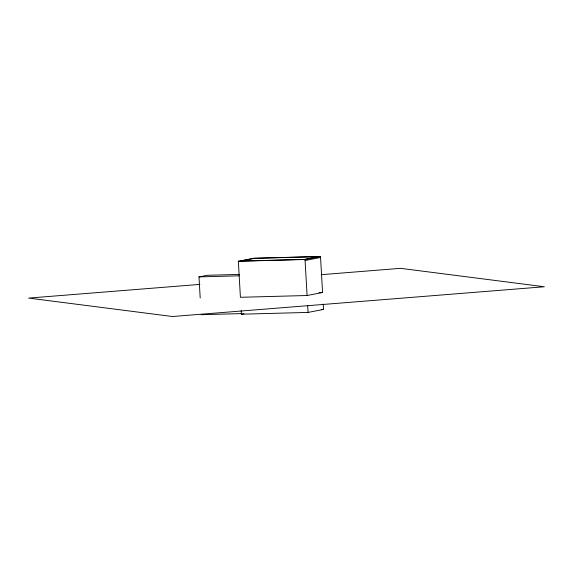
<?xml version="1.0" encoding="UTF-8"?>
<svg xmlns="http://www.w3.org/2000/svg" width="573" height="573" viewBox="0 0 573 573"><rect width="100%" height="100%" fill="white"/><g stroke="black" fill="none" stroke-linecap="round" stroke-linejoin="round"><path stroke-width="0.86" d="M238.339 261.259L253.832 258.258L320.5 256.482L322.578 292.509L307.092 295.51L240.416 297.287L238.339 261.259L305.015 259.483L320.5 256.482M200.199 297.981L198.981 276.902L207.347 275.276L239.5 274.424M305.072 260.479L320.558 257.478M202.835 314.355L201.159 314.677L241.348 313.61M241.19 310.638L241.398 314.197L243.976 313.696M241.398 314.197L308.066 312.421L323.552 309.42L323.244 304.077M199.884 284.394L28.65 298.089L172.459 316.518L544.35 286.758L400.541 268.336L321.174 274.689M198.981 276.902L239.17 275.828M319.025 292.61L322.578 292.509M321.775 309.463L323.552 309.42M305.015 259.483L307.092 295.51M307.658 305.302L308.066 312.421M254.62 258.323L240.352 261.087L304.327 259.383L318.595 256.618L254.62 258.323"/></g></svg>
